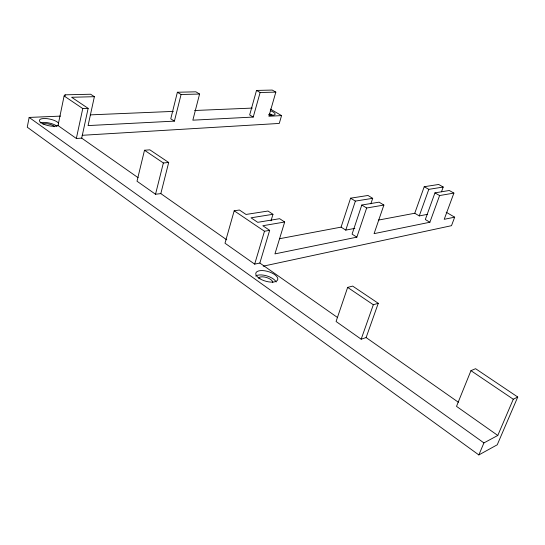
<?xml version="1.0" encoding="UTF-8"?>
<svg xmlns="http://www.w3.org/2000/svg" width="545" height="545" viewBox="0 0 545 545"><rect width="100%" height="100%" fill="white"/><g stroke="black" fill="none" stroke-linecap="round" stroke-linejoin="round"><path stroke-width="0.82" d="M60.543 116.112L29.151 117.427L27.25 127.203L478.844 454.932L497.238 444.795L517.75 397.026L475.581 368.693L470.955 370.661L456.506 406.366L497.789 435.455L513.288 399.24L517.75 397.026M174.4 121.126L170.762 118.81L177.384 92.248L181.076 94.503L174.4 121.126L88.079 125.582L94.374 96.697L90.633 94.237L65.066 94.823A10.11 3.147 12.6 0 1 64.106 95.968L58.008 125.548L76.348 138.471L81.702 138.137L138.144 177.711M64.726 96.458L65.066 94.823M76.348 138.471L82.765 108.557L64.106 95.968M81.702 138.137L88.14 108.366L71.633 97.269L94.374 96.697M160.823 193.611L168.691 162.485L149.848 149.827L144.5 150.243L137.006 181.213L155.523 194.258L160.823 193.611L226.74 239.834M155.523 194.258L163.364 162.975L144.5 150.243M177.384 92.248L195.9 91.819L199.579 94.04L192.841 120.173L253.227 117.059L260.128 92.507L275.838 92.112L268.91 116.248L281.554 115.595L279.265 123.436L82.132 135.303M275.838 92.112L272.241 90.068L256.511 90.429L249.665 114.934L253.227 117.059M271.022 220.8L272.97 214.294L268.011 211.031L246.027 214.451L239.425 210.016L234.186 210.799L224.99 243.213L254.672 264.134L259.842 263.044L337.593 317.565M254.672 264.134L264.482 231.25L269.666 230.337L259.842 263.044M272.97 214.294L251.02 217.809L257.744 222.326L279.639 218.688L284.681 222.006L274.939 253.888L356.846 237.164L366.656 207.999L383.884 205.063L374.081 233.642L429.882 222.244L439.597 195.546L453.896 193.1L444.216 219.315L454.673 217.176L451.498 225.678L263.235 266.171M279.428 238.744L341.075 227.129L350.592 198.176L367.97 195.471L372.705 198.326L370.838 203.857M341.075 227.129L345.768 230.119L355.374 201.105L372.705 198.326M383.884 205.063L379.075 202.161L361.798 205.029L352.077 234.125L356.846 237.164M347.649 287.406L336.067 321.496L361.171 339.188L366.111 337.559L378.264 303.299L352.649 286.091L347.649 287.406L373.325 304.744L378.264 303.299M361.171 339.188L373.325 304.744M378.325 220.112L414.765 213.245L424.221 186.717L438.677 184.469L443.208 187.037L441.484 191.785M414.765 213.245L419.269 215.922L428.806 189.347L443.208 187.037M453.896 193.1L449.298 190.491L434.951 192.876L425.318 219.526L429.882 222.244M478.844 454.932L483.926 442.908L497.789 435.455M345.768 230.119L354.85 228.362M419.269 215.922L427.294 214.376M284.681 222.006L262.826 225.739L269.666 230.337M163.364 162.975L168.691 162.485M90.232 114.872L173.378 111.391M194.585 110.499L252.274 108.087M82.765 108.557L88.14 108.366M181.076 94.503L199.579 94.04M256.511 90.429L260.128 92.507M424.221 186.717L428.806 189.347M434.951 192.876L439.597 195.546M270.347 109.075L281.554 115.595M446.185 212.23L454.673 217.176M350.592 198.176L355.374 201.105M361.798 205.029L366.656 207.999M234.186 210.799L264.482 231.25M470.955 370.661L513.288 399.24M366.111 337.559L458.379 402.251M29.151 117.427L483.926 442.908M269.38 113.735A7.746 2.289 16.4 0 1 272.452 115.247M270.279 110.601A7.753 2.269 16.5 0 1 275.102 114.355A7.753 2.269 16.5 0 1 268.76 114.743M268.992 114.43A5.164 1.526 16.4 0 1 270.572 115.247M255.646 276.036A11.397 5.021 16.6 0 1 266.716 275.852A11.397 5.021 16.6 0 1 276.151 281.997M258.378 278.113A7.596 3.345 16.6 0 1 266.6 277.534A7.596 3.345 16.6 0 1 272.807 282.583M40.078 122.911A9.98 3.386 12 0 1 56.898 126.174M58.587 125.125A9.994 3.359 12.1 0 1 43.614 124.165A9.994 3.359 12.1 0 1 43.28 118.544A9.994 3.359 12.1 0 1 58.465 123.054M42.857 124.028A6.656 2.255 12 0 1 49.166 124.131A6.656 2.255 12 0 1 54.595 126.706M259.979 278.781A11.418 4.98 16.6 0 0 277.712 279.674A11.418 4.98 16.6 0 0 262.683 270.586A11.418 4.98 16.6 0 0 259.979 278.781"/></g></svg>
